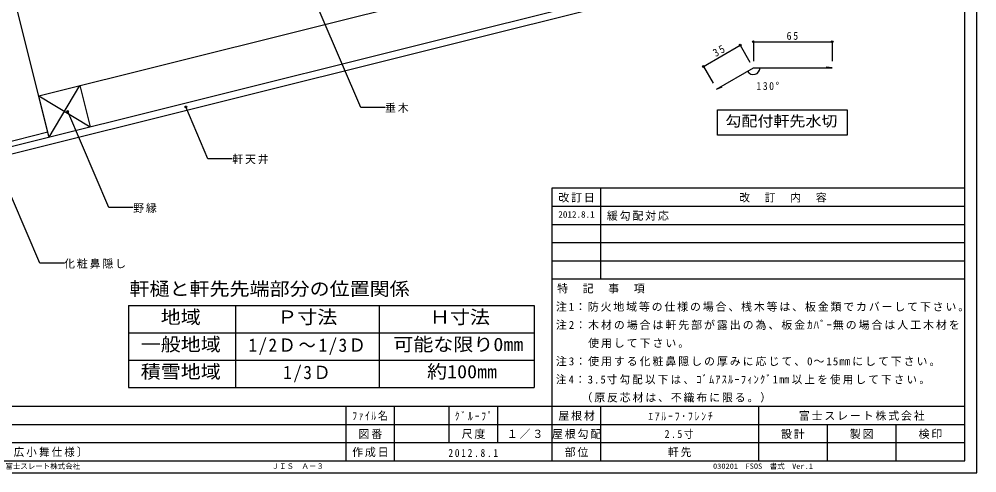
# Model space of a CAD drawing. Units: millimetres, scale not verified. Extents: x -601 to 601, y -426 to 425.
# Drawn here: x -189 to 601, y -426 to -52 of the extents above; entities that cross this region are included whole.
import ezdxf
from ezdxf.enums import TextEntityAlignment as Align

# ---------------------------------------------------------------- set-up
doc = ezdxf.new("R2010")
doc.units = ezdxf.units.MM
doc.header["$LTSCALE"] = 3
doc.header["$PDMODE"] = 32
doc.header["$PDSIZE"] = 1.5
for name, color, linetype in [('0-0_用紙', 7, 'Continuous'), ('0-1_野地板', 7, 'Continuous'), ('0-7_文字', 7, 'Continuous')]:
    doc.layers.add(name, color=color, linetype=linetype)
doc.styles.add('ＭＳ ゴシック', font='')
doc.styles.get('ＭＳ ゴシック').set_extended_font_data('MS Gothic')

msp = doc.modelspace()

# ---------------------------------------------------------------- linework, layer by layer
at = {"layer": '0-0_用紙', "color": 6}
for p, q in [((590.811, -416.041), (590.811, 415.311)), ((-590.811, -416.041), (590.811, -416.041))]:
    msp.add_line(p, q, dxfattribs=at)
at = {"layer": '0-0_用紙'}
for p, q in [((-590.811, -371.041), (590.811, -371.041)), ((80.811, -416.041), (80.811, -371.041)), ((165.811, -401.041), (165.811, -371.041)), ((250.811, -416.041), (250.811, -371.041)), ((420.811, -371.041), (420.811, -416.041)), ((-590.811, -386.041), (590.811, -386.041)), ((-590.811, -401.041), (590.811, -401.041))]:
    msp.add_line(p, q, dxfattribs=at)
at = {"layer": '0-0_用紙', "color": 4}
for p, q in [((120.811, -416.041), (120.811, -371.041)), ((205.811, -401.041), (205.811, -371.041)), ((290.811, -416.041), (290.811, -371.041)), ((477.478, -386.041), (477.478, -416.041)), ((534.144, -386.041), (534.144, -416.041))]:
    msp.add_line(p, q, dxfattribs=at)
at = {"layer": '0-0_用紙'}
msp.add_lwpolyline([(-600.811, -426.041), (600.811, -426.041), (600.811, 425.311)], dxfattribs=at)
at = {"layer": '0-1_野地板'}
for p, q in [((-172.54, -115.041), (525.552, 59.481)), ((-202.857, -158.698), (521.094, 22.289)), ((-201.402, -164.519), (519.638, 15.741)), ((-164.125, -148.701), (-201.402, 0.406)), ((416.569, -70.418), (416.569, -86.505)), ((416.569, -70.418), (481.569, -70.418)), ((481.569, -70.418), (481.569, -86.505)), ((375.481, -90.794), (405.792, -73.294)), ((405.792, -73.294), (413.796, -87.157)), ((375.481, -90.794), (383.485, -104.657)), ((-164.052, -148.996), (-138.585, -106.553)), ((-138.585, -106.553), (-130.097, -140.508)), ((-172.54, -115.041), (-130.097, -140.508)), ((-164.052, -148.996), (-172.54, -115.041)), ((-114.735, -207.251), (-148.677, -128.009)), ((-165.022, -145.116), (-203.827, -154.817)), ((-171.686, -253.068), (-205.628, -173.826)), ((250.811, -191.041), (590.811, -191.041)), ((250.811, -371.041), (250.811, -191.041)), ((-94.735, -207.251), (-114.735, -207.251)), ((-151.686, -253.068), (-171.686, -253.068)), ((250.811, -266.041), (590.811, -266.041)), ((-98.657, -288.018), (235.888, -288.018)), ((-98.657, -288.018), (-98.657, -355.518)), ((-10.426, -288.018), (-10.426, -355.518)), ((-10.426, -288.018), (-10.426, -355.518)), ((-10.426, -288.018), (-10.426, -355.518)), ((-10.426, -288.018), (-10.426, -355.518)), ((-10.426, -288.018), (-10.426, -355.518)), ((-10.426, -288.018), (-10.426, -355.518)), ((-10.426, -288.018), (-10.426, -355.518)), ((-10.426, -288.018), (-10.426, -355.518)), ((-10.426, -288.018), (-10.426, -355.518)), ((-10.426, -288.018), (-10.426, -355.518)), ((-10.426, -288.018), (-10.426, -355.518)), ((-10.426, -288.018), (-10.426, -355.518)), ((108.233, -288.018), (108.233, -355.518)), ((108.233, -288.018), (108.233, -355.518)), ((108.233, -288.018), (108.233, -355.518)), ((108.233, -288.018), (108.233, -355.518)), ((108.233, -288.018), (108.233, -355.518)), ((108.233, -288.018), (108.233, -355.518)), ((108.233, -288.018), (108.233, -355.518)), ((108.233, -288.018), (108.233, -355.518)), ((108.233, -288.018), (108.233, -355.518)), ((108.233, -288.018), (108.233, -355.518)), ((108.233, -288.018), (108.233, -355.518)), ((108.233, -288.018), (108.233, -355.518)), ((235.888, -288.018), (235.888, -355.518)), ((235.888, -288.018), (235.888, -355.518)), ((235.888, -288.018), (235.888, -355.518)), ((235.888, -288.018), (235.888, -355.518)), ((235.888, -288.018), (235.888, -355.518)), ((235.888, -288.018), (235.888, -355.518)), ((235.888, -288.018), (235.888, -355.518)), ((235.888, -288.018), (235.888, -355.518)), ((235.888, -288.018), (235.888, -355.518)), ((235.888, -288.018), (235.888, -355.518)), ((235.888, -288.018), (235.888, -355.518)), ((235.888, -288.018), (235.888, -355.518)), ((-98.657, -310.518), (235.888, -310.518)), ((-98.657, -333.018), (235.888, -333.018)), ((-98.657, -355.518), (235.888, -355.518))]:
    msp.add_line(p, q, dxfattribs=at)
at = {"layer": '0-1_野地板', "color": 2}
msp.add_line((386.258, -109.461), (390.938, -107.7), dxfattribs=at)
at = {"layer": '0-1_野地板', "color": 4}
for p, q in [((290.811, -266.041), (290.811, -191.041)), ((250.811, -206.041), (590.811, -206.041)), ((250.811, -221.041), (590.811, -221.041)), ((250.811, -236.041), (590.811, -236.041)), ((250.811, -251.041), (590.811, -251.041))]:
    msp.add_line(p, q, dxfattribs=at)
at = {"layer": '0-1_野地板'}
for points in [[(112.929, -124.563), (92.929, -124.563), (27.543, 28.086)], [(-13.03, -166.953), (-33.03, -166.953), (-51.338, -124.211)]]:
    msp.add_lwpolyline(points, dxfattribs=at)
at = {"layer": '0-1_野地板', "color": 2}
msp.add_lwpolyline([(386.258, -109.461), (416.569, -91.961), (481.569, -91.961), (476.616, -91.283)], dxfattribs=at)
at = {"layer": '0-1_野地板'}
msp.add_lwpolyline([(387.142, -126.635), (493.994, -126.635), (493.994, -147.546), (387.142, -147.546)], close=True, dxfattribs=at)
msp.add_arc((416.569, -91.961), 5.482, 209.99995, 0, dxfattribs=at)
for p in [(416.569, -70.418), (481.569, -70.418), (405.792, -73.294), (375.481, -90.794), (-51.338, -124.211), (-148.677, -128.009)]:
    msp.add_point(p, dxfattribs=at)

# ---------------------------------------------------------------- texts
at = {"layer": '0-0_用紙', "color": 4, "style": 'ＭＳ ゴシック'}
for s, p in [('富士スレート株式会社', (-200, -424.041)), ('ＪＩＳ\u3000Ａ－３', (19.405, -424.041)), ('030201\u3000FSOS\u3000書式\u3000Ver.1', (383.311, -424.041))]:
    msp.add_text(s, height=4.399, dxfattribs=at).set_placement(p, align=Align.BOTTOM_LEFT)
at = {"layer": '0-0_用紙', "char_height": 6.598, "attachment_point": 7, "style": 'ＭＳ ゴシック'}
for s, insert in [('\\T1.31;\\W0.9;ﾌｧｲﾙ名', (85.811, -383.041)), ('\\T1.39;\\W0.85;ｸﾞﾙｰﾌﾟ', (170.436, -383.041)), ('\\T1.17;屋根材', (255.811, -383.041)), ('\\T1.17;富士スレート株式会社', (454.061, -383.041)), ('\\T1.17;図番', (91.061, -398.041)), ('\\T1.17;尺度', (176.061, -398.041)), ('\\T1.17;１／３', (213.311, -398.041)), ('\\T1.17;屋根勾配', (250.561, -398.041)), ('\\T1.17;設計', (439.394, -398.041)), ('\\T1.17;製図', (496.061, -398.041)), ('\\T1.17;検印', (552.728, -398.041)), ('\\T1.17;作成日', (85.811, -413.041)), ('\\T1.17;部位', (261.061, -413.041))]:
    msp.add_mtext(s, dxfattribs=dict(at, insert=insert))
at = {"layer": '0-1_野地板', "style": 'ＭＳ ゴシック', "width": 1.1}
for s, height, p in [('勾配付軒先水切', 8.798, (393.483, -142.876)), ('軒樋と軒先先端部分の位置関係', 11, (-97.762, -283.002)), ('地域', 11, (-71.978, -306.341)), ('Ｐ寸法', 11, (24.073, -306.341)), ('Ｈ寸法', 11, (149.894, -306.341)), ('一般地域', 11, (-88.478, -328.841)), ('可能な限り0㎜', 11, (119.729, -328.841)), ('積雪地域', 11, (-88.478, -351.341)), ('約100㎜', 11, (147.603, -351.341))]:
    msp.add_text(s, height=height, dxfattribs=at).set_placement(p, align=Align.BOTTOM_LEFT)
at = {"layer": '0-1_野地板', "style": 'ＭＳ ゴシック'}
msp.add_text('2012.8.1', height=5.499, dxfattribs=at).set_placement((255.811, -217.291), align=Align.BOTTOM_LEFT)
at = {"layer": '0-1_野地板', "attachment_point": 7, "style": 'ＭＳ ゴシック'}
for s, insert, char_height in [('\\T1.36;\\W0.9;65', (443.967, -68.918), 6.598), ('\\T1.3;\\W0.9;130°', (419.076, -110.338), 6.598), ('\\T1.17;垂木', (112.929, -129.063), 6.598), ('\\T1.17;軒天井', (-13.03, -171.453), 6.598), ('\\T1.17;改訂日', (255.811, -203.041), 6.598), ('\\T1.17;改\u3000訂\u3000内\u3000容', (404.811, -203.041), 6.598), ('\\T1.17;野縁', (-94.735, -211.751), 6.598), ('\\T1.17;緩勾配対応', (295.811, -218.041), 6.598), ('\\T1.17;化粧鼻隠し', (-151.686, -257.568), 6.598), ('\\T1.17;特\u3000記\u3000事\u3000項', (254.811, -278.041), 6.598), ('\\T1.17;注1：防火地域等の仕様の場合、桟木等は、板金類でカバーして下さい。', (253.798, -293.105), 6.598), ('\\T1.18;注2：木材の場合は軒先部が露出の為、板金ｶﾊﾞｰ無の場合は人工木材を', (253.798, -308.105), 6.598), ('\\T1.16;\\W0.95;1/2Ｄ～1/3Ｄ', (0.328, -328.841), 11), ('\\T1.18;\u3000\u3000\\~使用して下さい。', (253.798, -323.105), 6.598), ('\\T1.18;注3：使用する化粧鼻隠しの厚みに応じて、0～15㎜にして下さい。', (253.798, -338.105), 6.598), ('\\T1.17;\\W0.95;1/3Ｄ', (28.932, -351.341), 11), ('\\T1.23;\\W0.95;注4：3.5寸勾配以下は、ｺﾞﾑｱｽﾙｰﾌｨﾝｸﾞ1㎜以上を使用して下さい。', (253.798, -353.105), 6.598), ('\\T1.17;\u3000\u3000（原反芯材は、不織布に限る。）', (253.798, -368.105), 6.598), ('\\T1.39;\\W0.85;2012.8.1', (165.186, -413.041), 6.598)]:
    msp.add_mtext(s, dxfattribs=dict(at, insert=insert, char_height=char_height))
at = {"layer": '0-1_野地板', "insert": (385.665, -83.183), "char_height": 6.598, "attachment_point": 7, "rotation": 30, "style": 'ＭＳ ゴシック'}
msp.add_mtext('\\T1.36;\\W0.9;35', dxfattribs=at)
at = {"layer": '0-7_文字', "char_height": 6.598, "attachment_point": 7, "style": 'ＭＳ ゴシック'}
for s, insert in [('\\T1.39;\\W0.85;ｴｱﾙｰﾌ･ﾌﾚﾝﾁ', (329.936, -383.041)), ('\\T1.3;\\W0.9;2.5寸', (343.436, -398.041)), ('\\T1.22;\\W0.95;ｴｱﾙｰﾌ･ﾌﾚﾝﾁ\u3000軒先納まり図〔広小舞仕様〕', (-328.75, -413.041)), ('\\T1.17;軒先', (346.061, -413.041))]:
    msp.add_mtext(s, dxfattribs=dict(at, insert=insert))

doc.saveas('drawing.dxf')
